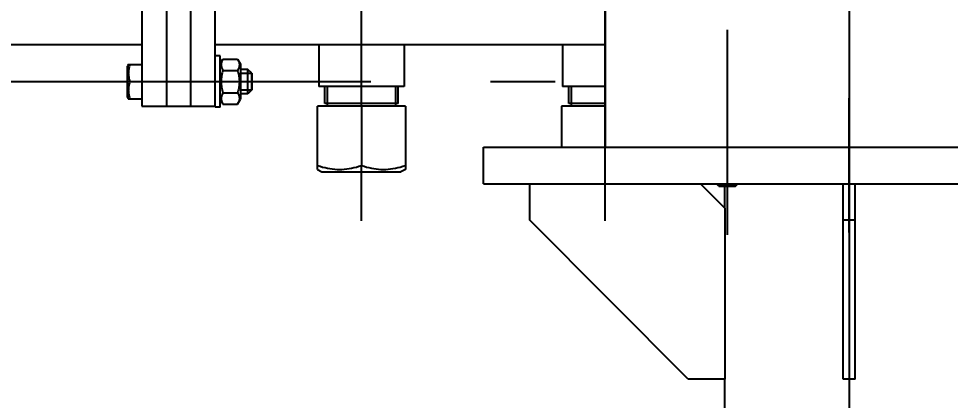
# Model space of a CAD drawing. Header units: millimetres. Extents: x 0 to 1189, y 0 to 841.
# Drawn here: x 160.26 to 198.47, y 709.35 to 724.98 of the extents above; entities that cross this region are included whole.
import ezdxf

# ---------------------------------------------------------------- set-up
doc = ezdxf.new("R2010")
doc.units = ezdxf.units.MM
doc.header["$LTSCALE"] = 65.395
doc.linetypes.add('CENTER', pattern=[0.6, 0.375, -0.075, 0.075, -0.075])
doc.layers.get('0').update_dxf_attribs({"linetype": 'CONTINUOUS'})
for name, color, linetype in [('ALL_AXIS', 7, 'CONTINUOUS'), ('ALL_CHAMFER', 7, 'CONTINUOUS'), ('ALL_DIMENSIONS', 7, 'CONTINUOUS'), ('DEFAULT_1', 7, 'CENTER')]:
    doc.layers.add(name, color=color, linetype=linetype)
doc.styles.get("Standard").update_dxf_attribs({"font": 'txt', "width": 0.7})
doc.dimstyles.new('DIMSTYLE_1', dxfattribs={"dimtxt": 3.5, "dimasz": 3, "dimexe": 0.18, "dimexo": 0.0625, "dimgap": 0.09, "dimtad": 1, "dimdec": 5, "dimlfac": 10, "dimdsep": 46, "dimtxsty": 'STANDARD', "dimblk": '_FILLED', "dimblk1": '_FILLED', "dimblk2": '_FILLED', "dimcen": 0.09, "dimadec": 0, "dimazin": 0, "dimtp": 2, "dimtm": 2, "dimtfac": 1, "dimtdec": 5, "dimtofl": 0, "dimtmove": 0, "dimatfit": 3, "dimldrblk": '_FILLED', "dimfxl": 1, "dimtolj": 1, "dimarcsym": 0})

# ---------------------------------------------------------------- blocks, each defined once
blk = doc.blocks.new('_FILLED')
at = {"color": 0, "linetype": 'BYBLOCK'}
blk.add_solid([(0, 0), (-1, 0.167), (-1, -0.167)], dxfattribs=at)
blk = doc.blocks.new('*D0')
at = {"layer": 'ALL_DIMENSIONS', "color": 2, "linetype": 'CONTINUOUS'}
for p, q in [((27.718, 722.401), (27.718, 595.901)), ((1064.818, 722.401), (1064.818, 612.208)), ((1064.818, 601.929), (1064.818, 595.901)), ((27.718, 597.901), (546.268, 597.901)), ((1064.818, 597.901), (546.268, 597.901))]:
    blk.add_line(p, q, dxfattribs=at)
at = {"layer": 'ALL_DIMENSIONS', "color": 2, "linetype": 'CONTINUOUS', "xscale": 3, "yscale": 3, "zscale": 3, "rotation": 180}
blk.add_blockref('_FILLED', (27.718, 597.901), dxfattribs=at)
at = {"layer": 'ALL_DIMENSIONS', "color": 2, "linetype": 'CONTINUOUS', "xscale": 3, "yscale": 3, "zscale": 3}
blk.add_blockref('_FILLED', (1064.818, 597.901), dxfattribs=at)
blk = doc.blocks.new('*D7')
at = {"layer": 'ALL_DIMENSIONS', "color": 2, "linetype": 'CONTINUOUS'}
for p, q in [((27.718, 722.401), (27.718, 587.901)), ((1127.218, 613.901), (1127.218, 587.901)), ((27.718, 589.901), (577.468, 589.901)), ((1127.218, 589.901), (577.468, 589.901))]:
    blk.add_line(p, q, dxfattribs=at)
at = {"layer": 'ALL_DIMENSIONS', "color": 2, "linetype": 'CONTINUOUS', "xscale": 3, "yscale": 3, "zscale": 3, "rotation": 180}
blk.add_blockref('_FILLED', (27.718, 589.901), dxfattribs=at)
at = {"layer": 'ALL_DIMENSIONS', "color": 2, "linetype": 'CONTINUOUS', "xscale": 3, "yscale": 3, "zscale": 3}
blk.add_blockref('_FILLED', (1127.218, 589.901), dxfattribs=at)
blk = doc.blocks.new('*D8')
at = {"layer": 'ALL_DIMENSIONS', "color": 2, "linetype": 'CONTINUOUS'}
for p, q in [((1151.568, 722.551), (1151.568, 578.96)), ((27.718, 722.401), (27.718, 578.96)), ((27.718, 580.96), (589.643, 580.96)), ((1151.568, 580.96), (589.643, 580.96))]:
    blk.add_line(p, q, dxfattribs=at)
at = {"layer": 'ALL_DIMENSIONS', "color": 2, "linetype": 'CONTINUOUS', "xscale": 3, "yscale": 3, "zscale": 3, "rotation": 180}
blk.add_blockref('_FILLED', (27.718, 580.96), dxfattribs=at)
at = {"layer": 'ALL_DIMENSIONS', "color": 2, "linetype": 'CONTINUOUS', "xscale": 3, "yscale": 3, "zscale": 3}
blk.add_blockref('_FILLED', (1151.568, 580.96), dxfattribs=at)

msp = doc.modelspace()

# ---------------------------------------------------------------- linework, layer by layer
at = {"color": 7, "linetype": 'CONTINUOUS'}
for p, q in [((184.3181797, 750.4207175), (184.3181797, 719.7207175)), ((165.3181797, 742.2847468), (165.3181797, 721.4007175)), ((166.3181797, 742.1665419), (166.3181797, 721.4007175)), ((167.3181797, 721.4007175), (167.3181797, 742.0483371)), ((168.3181797, 721.4007175), (168.3181797, 727.4808857)), ((165.3181797, 723.9007175), (69.3181797, 723.9007175)), ((184.3181797, 723.9007175), (168.3181797, 723.9007175)), ((168.6358208, 723.3244779), (169.2405385, 723.3244779)), ((169.2405385, 723.3244779), (169.3581797, 723.1207175)), ((164.7586102, 723.1007175), (165.3181797, 723.1007175)), ((169.3581797, 723.1207119), (169.3581797, 721.680723)), ((168.6358208, 722.8625977), (169.2405385, 722.8625977)), ((169.8181797, 722.7407175), (169.8181797, 722.0607175)), ((164.8211157, 722.4007175), (165.3181797, 722.4007175)), ((168.6358208, 721.9388372), (169.2405385, 721.9388372)), ((164.7586102, 721.7007175), (165.3181797, 721.7007175)), ((165.3181797, 721.4007175), (168.3181797, 721.4007175)), ((168.6358208, 721.476957), (169.2405385, 721.476957)), ((169.2405385, 721.476957), (169.3581797, 721.6807175)), ((176.1181797, 721.4007175), (172.5181797, 721.4007175)), ((175.8181797, 721.5007175), (172.8181797, 721.5007175)), ((184.3181797, 721.4007175), (182.5181797, 721.4007175)), ((184.3181797, 721.5007175), (182.8181797, 721.5007175)), ((179.3181797, 718.2207175), (179.3181797, 719.7207175)), ((179.3181797, 719.7207175), (209.3181797, 719.7207175)), ((179.3181797, 718.2207175), (209.3181797, 718.2207175)), ((181.2181797, 716.7207175), (181.2181797, 718.2207175)), ((189.2181797, 717.2207175), (188.2181797, 718.2207175)), ((189.6581797, 718.1207175), (188.9781797, 718.1207175)), ((194.0681797, 710.2207175), (194.0681797, 718.2207175)), ((194.5681797, 710.2207175), (194.5681797, 718.2207175)), ((189.2181797, 717.2207175), (189.2181797, 710.2207175)), ((187.7181797, 710.2207175), (181.2181797, 716.7207175)), ((194.5681797, 716.7207175), (194.0681797, 716.7207175)), ((189.2181797, 710.2207175), (187.7181797, 710.2207175)), ((194.5681797, 710.2207175), (194.0681797, 710.2207175))]:
    msp.add_line(p, q, dxfattribs=at)
at = {"color": 2, "linetype": 'CONTINUOUS'}
for p, q in [((169.3581797, 722.7407175), (169.8181797, 722.7407175)), ((172.9181797, 722.2007175), (172.9181797, 721.5007175)), ((175.7181797, 722.2007175), (175.7181797, 721.5007175)), ((182.9181797, 722.2007175), (182.9181797, 721.5007175)), ((169.3581797, 722.0607175), (169.8181797, 722.0607175)), ((188.9781797, 718.2207175), (188.9781797, 718.1207175)), ((189.6581797, 718.2207175), (189.6581797, 718.1207175))]:
    msp.add_line(p, q, dxfattribs=at)
at = {"color": 7, "linetype": 'CONTINUOUS'}
for points in [[(168.6358208, 723.3244779), (168.6191736, 723.2941295), (168.6047446, 723.2644081), (168.5925493, 723.235419), (168.5825412, 723.2068458), (168.5746517, 723.178415), (168.5689631, 723.1501033), (168.5655287, 723.1217898), (168.5643677, 723.0934934), (168.5655358, 723.0651981), (168.5689768, 723.0368878), (168.574671, 723.0085805), (168.5825639, 722.9801579), (168.5925708, 722.9516001), (168.6047618, 722.9226296), (168.6191836, 722.8929266), (168.6358208, 722.8625977)], [(169.2405385, 723.3244779), (169.2554423, 723.2974627), (169.2685871, 723.2709766), (169.2799567, 723.2451), (169.2895997, 723.2195918), (169.2975785, 723.1942503), (169.303836, 723.1690378), (169.3083479, 723.1438484), (169.3110798, 723.1186851), (169.3119838, 723.0935122), (169.3110761, 723.0683395), (169.3083406, 723.0431767), (169.3038256, 723.0179891), (169.2975658, 722.9927806), (169.2895864, 722.9674452), (169.279945, 722.9419466), (169.2685785, 722.9160807), (169.2554375, 722.889604), (169.2405385, 722.8625977)], [(164.8211157, 723.1007175), (164.8065467, 723.054714), (164.7939197, 723.0096627), (164.7832483, 722.9657227), (164.7744916, 722.9224166), (164.7675898, 722.8793322), (164.762614, 722.8364324), (164.7596097, 722.7935362), (164.7585942, 722.7506629), (164.7596156, 722.7077796), (164.7626271, 722.6648621), (164.767613, 722.621936), (164.7745279, 722.578819), (164.7833092, 722.5354508), (164.7939933, 722.4914913), (164.8065974, 722.4465351), (164.8211157, 722.4007175)], [(168.6358208, 722.8625977), (168.6224408, 722.814347), (168.6104478, 722.7668748), (168.5998509, 722.7202938), (168.590623, 722.6742661), (168.582726, 722.6285203), (168.5762018, 722.5829694), (168.5710663, 722.5374388), (168.5673595, 722.49192), (168.5651323, 722.4463379), (168.5643677, 722.4007175)], [(169.2405385, 722.8625977), (169.2540477, 722.8138414), (169.2661201, 722.7660056), (169.2767397, 722.7192154), (169.2859546, 722.6730953), (169.2938196, 722.6273398), (169.3002989, 722.581864), (169.3053856, 722.5364883), (169.3090473, 722.4911915), (169.3112513, 722.445887), (169.3119916, 722.4005905), (169.3112429, 722.3552909), (169.3090303, 722.3099811), (169.3053595, 722.2646777), (169.3002641, 722.2192982), (169.2937773, 722.1738261), (169.2859064, 722.1280806), (169.2766853, 722.0819681), (169.2660678, 722.035211), (169.2540145, 721.9874622), (169.2405385, 721.9388372)], [(164.8211157, 722.4007175), (164.8065954, 722.3548897), (164.7939925, 722.3099407), (164.7833146, 722.2660114), (164.7745393, 722.2226788), (164.7676249, 722.1795838), (164.7626368, 722.136676), (164.7596213, 722.0937777), (164.7585942, 722.0509117), (164.7596023, 722.0080534), (164.7625986, 721.9651679), (164.7675658, 721.9222746), (164.7744611, 721.8791862), (164.783216, 721.8358579), (164.793891, 721.7918817), (164.806529, 721.7467821), (164.8211157, 721.7007175)], [(168.5643677, 722.4007175), (168.5655813, 722.3435113), (168.5690613, 722.2863779), (168.5748441, 722.2293811), (168.582821, 722.1723296), (168.5928826, 722.1152328), (168.6050682, 722.0575526), (168.6193813, 721.9986872), (168.6358208, 721.9388372)], [(168.6358208, 721.9388372), (168.6191736, 721.9084889), (168.6047446, 721.8787674), (168.5925493, 721.8497783), (168.5825412, 721.8212051), (168.5746517, 721.7927744), (168.5689631, 721.7644626), (168.5655287, 721.7361491), (168.5643677, 721.7078528), (168.5655358, 721.6795575), (168.5689768, 721.6512472), (168.574671, 721.6229398), (168.5825639, 721.5945172), (168.5925708, 721.5659595), (168.6047618, 721.536989), (168.6191836, 721.507286), (168.6358208, 721.476957)], [(169.2405385, 721.9388372), (169.2540107, 721.9145328), (169.2660632, 721.8906599), (169.2766839, 721.8672746), (169.2859091, 721.8442084), (169.293782, 721.821328), (169.3002698, 721.7985844), (169.3053652, 721.775887), (169.3090352, 721.7532278), (169.3112458, 721.7305658), (169.3119916, 721.7079094), (169.3112475, 721.6852548), (169.3090392, 721.6625973), (169.3053727, 721.6399455), (169.3002818, 721.6172567), (169.2937992, 721.5945212), (169.2859327, 721.5716493), (169.2767191, 721.5485997), (169.2661034, 721.5252183), (169.2540379, 721.5013164), (169.2405385, 721.476957)]]:
    msp.add_lwpolyline(points, dxfattribs=at)
at = {"layer": 'ALL_AXIS', "color": 7, "linetype": 'CENTER'}
for p, q in [((184.3181797, 723.5007175), (184.3181797, 729.0007175)), ((174.3181797, 723.5007175), (174.3181797, 726.4007175)), ((194.3181797, 726.1007175), (194.3181797, 616.6007175)), ((189.3181797, 724.5207175), (189.3181797, 716.1207175)), ((150.1781797, 722.4007175), (182.2581797, 722.4007175)), ((184.3181797, 716.7007175), (184.3181797, 719.4007175)), ((174.3181797, 716.7007175), (174.3181797, 718.96541))]:
    msp.add_line(p, q, dxfattribs=at)
at = {"layer": 'ALL_AXIS', "color": 7, "linetype": 'CONTINUOUS'}
for p, q in [((172.5681797, 723.9007175), (172.5681797, 722.2007175)), ((176.0681797, 723.9007175), (176.0681797, 722.2007175)), ((182.5681797, 723.9007175), (182.5681797, 722.2007175)), ((168.5181797, 723.4507175), (168.3181797, 723.4507175)), ((168.5181797, 721.3507191), (168.5181797, 723.4507159)), ((168.5181797, 723.1207175), (168.6358208, 723.3244779)), ((164.7599091, 723.102995), (164.7181797, 723.0307175)), ((164.7181797, 721.7707175), (164.7181797, 723.0307175)), ((169.6581797, 722.9007175), (169.3581797, 722.9007175)), ((176.0681797, 722.2007175), (172.5681797, 722.2007175)), ((172.8181797, 721.5007175), (172.8181797, 722.2007175)), ((175.8181797, 721.5007175), (175.8181797, 722.2007175)), ((184.3181797, 722.2007175), (182.5681797, 722.2007175)), ((182.8181797, 721.5007175), (182.8181797, 722.2007175)), ((164.7599091, 721.6984399), (164.7181797, 721.7707175)), ((169.6581797, 721.9007175), (169.3581797, 721.9007175)), ((168.3181797, 721.3507191), (168.3181797, 721.4352133)), ((168.5181797, 721.6807175), (168.6358208, 721.476957)), ((172.5181797, 718.8046405), (172.5181797, 721.4007175)), ((175.8181797, 721.5007175), (172.8181797, 721.5007175)), ((172.9181797, 721.5007175), (172.9181797, 721.4007175)), ((174.3181797, 721.4007175), (174.3181797, 718.96541)), ((175.7181797, 721.5007175), (175.7181797, 721.4007175)), ((176.1181797, 721.4007175), (176.1181797, 718.8046405)), ((182.5181797, 721.4007175), (182.5181797, 719.7207175)), ((184.3181797, 721.5007175), (182.8181797, 721.5007175)), ((182.9181797, 721.5007175), (182.9181797, 721.4007175)), ((168.5181797, 721.3507175), (168.3181797, 721.3507175)), ((172.5181797, 718.8046405), (172.6981797, 718.7007175)), ((172.6981797, 718.7007175), (175.9381797, 718.7007175)), ((176.1181797, 718.8046405), (175.9381797, 718.7007175)), ((189.2181797, 717.2207175), (189.2181797, 718.1207175)), ((189.2181797, 626.6007175), (189.2181797, 710.2207175))]:
    msp.add_line(p, q, dxfattribs=at)
at = {"layer": 'ALL_AXIS', "color": 2, "linetype": 'CENTER'}
for p, q in [((174.3181797, 721.4007175), (174.3181797, 723.5007175)), ((184.3181797, 719.4007175), (184.3181797, 723.5007175))]:
    msp.add_line(p, q, dxfattribs=at)
at = {"layer": 'ALL_AXIS', "color": 7, "linetype": 'CONTINUOUS'}
for points in [[(172.5181797, 718.96541), (172.6232355, 718.9319407), (172.7263205, 718.9023981), (172.8271423, 718.8768115), (172.926578, 718.8550934), (173.0253504, 718.8371256), (173.1236292, 718.82303), (173.2218309, 718.8128626), (173.319939, 718.8067022), (173.4180892, 718.8046583), (173.5162414, 718.8066947), (173.6143554, 718.8128482), (173.7125674, 718.8230099), (173.8108598, 718.8371011), (173.9096547, 718.855068), (174.0091352, 718.8767928), (174.1100019, 718.9023881), (174.2131119, 718.9319363), (174.3181797, 718.96541)], [(174.3181797, 718.96541), (174.4232355, 718.9319407), (174.5263205, 718.9023981), (174.6271423, 718.8768115), (174.726578, 718.8550934), (174.8253504, 718.8371256), (174.9236292, 718.82303), (175.0218309, 718.8128626), (175.119939, 718.8067022), (175.2180892, 718.8046583), (175.3162414, 718.8066947), (175.4143554, 718.8128482), (175.5125674, 718.8230099), (175.6108598, 718.8371011), (175.7096547, 718.855068), (175.8091352, 718.8767928), (175.9100019, 718.9023881), (176.0131119, 718.9319363), (176.1181797, 718.96541)]]:
    msp.add_lwpolyline(points, dxfattribs=at)
at = {"layer": 'ALL_CHAMFER', "color": 7, "linetype": 'CONTINUOUS'}
for p, q in [((169.6581797, 721.9007175), (169.6581797, 722.9007175)), ((169.8181797, 722.7407175), (169.6581797, 722.9007175)), ((169.8181797, 722.0607445), (169.8181797, 722.7406904)), ((169.8181797, 722.0607175), (169.6581797, 721.9007175)), ((188.9781797, 718.1207175), (188.8781797, 718.2207175)), ((188.9782067, 718.1207175), (189.6581526, 718.1207175)), ((189.6581797, 718.1207175), (189.7581797, 718.2207175))]:
    msp.add_line(p, q, dxfattribs=at)
at = {"layer": 'DEFAULT_1', "color": 7, "linetype": 'CENTER'}
msp.add_line((194.3181797, 716.2207175), (194.3181797, 721.7207175), dxfattribs=at)

# ---------------------------------------------------------------- dimensions: what is measured, and where the dimension line sits
at = {"layer": 'ALL_DIMENSIONS', "color": 2, "linetype": 'CONTINUOUS'}
for base, p1, picture, middle in [((27.7181796641, 580.9599842335), (1151.5681796641, 722.5507174637), '*D8', (584.8807674898, 581.8349842335)), ((27.7181796641, 589.9007174637), (1127.2181796641, 613.9007174637), '*D7', (571.3431796641, 590.7757174637))]:
    dim = msp.add_linear_dim(base=base, p1=p1, p2=(27.7181796641, 722.4007174637), angle=180, dimstyle='DIMSTYLE_1', dxfattribs=at)
    dim.commit()
    dim.dimension.update_dxf_attribs({"geometry": picture, "text_midpoint": middle, "dimtype": 160})
dim = msp.add_linear_dim(base=(1064.8181796641, 597.9007174637), p1=(27.7181796641, 722.4007174637), p2=(1064.8181796641, 722.4007174637), dimstyle='DIMSTYLE_1', dxfattribs=at)
dim.commit()
dim.dimension.update_dxf_attribs({"geometry": '*D0', "text_midpoint": (540.1431796641, 598.7757174637), "dimtype": 160})

doc.saveas('drawing.dxf')
